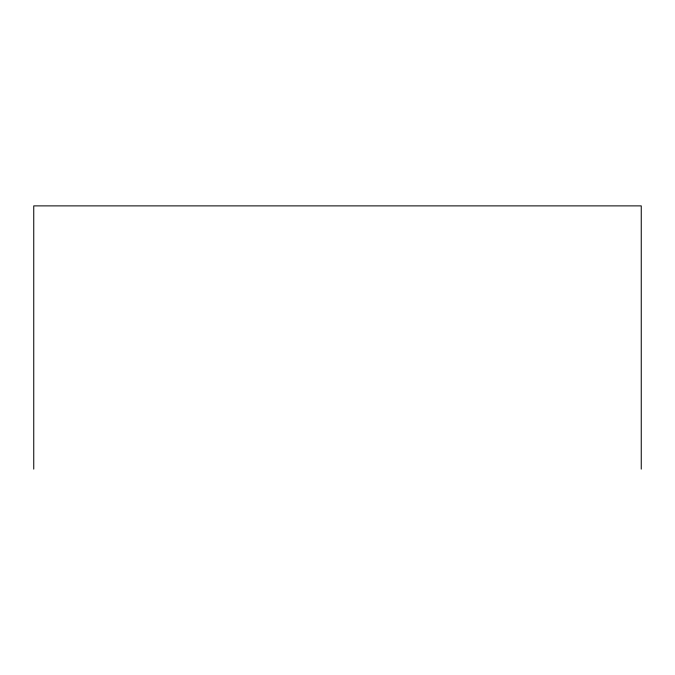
<?xml version="1.0" encoding="UTF-8"?>
<svg xmlns="http://www.w3.org/2000/svg" width="675" height="675" viewBox="0 0 675 675"><rect width="100%" height="100%" fill="white"/><g stroke="black" fill="none" stroke-linecap="round" stroke-linejoin="round"><path stroke-width="1.01" d="M641.25 469.117L641.25 205.883L33.75 205.883L33.75 469.117"/></g></svg>
